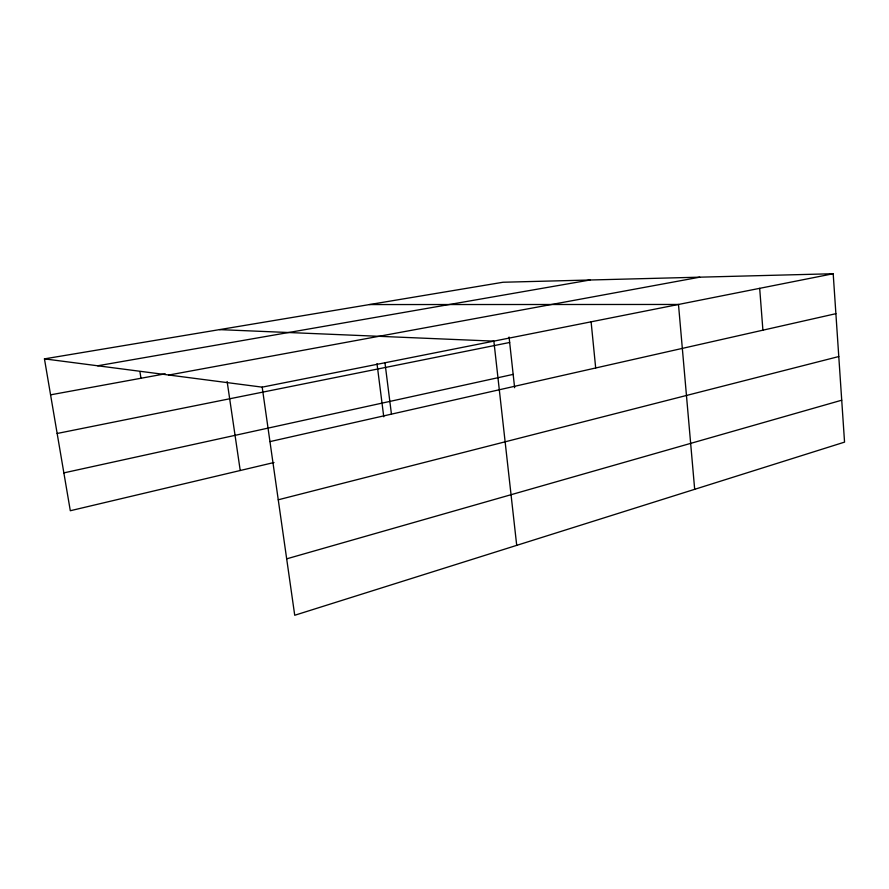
<?xml version="1.0" encoding="UTF-8"?>
<svg xmlns="http://www.w3.org/2000/svg" width="889" height="889" viewBox="0 0 889 889"><rect width="100%" height="100%" fill="white"/><g stroke="black" fill="none" stroke-linecap="round" stroke-linejoin="round"><path stroke-width="1.33" d="M286.68 558.837L841.727 400.206M278.257 499.796L838.783 356.545M274.001 462.513L70.309 510.731L44.45 358.867L503.041 282.246L833.193 273.734L844.55 442.122L294.726 615.266L262.188 387.148L44.45 358.867M269.956 441.611L835.882 313.684M63.864 472.881L513.164 374.38M57.152 433.476L509.664 342.476M262.188 387.148L833.193 273.734M50.573 394.838L165.198 373.813M168.854 375.025L699.743 277.179M97.657 365.779L590.007 280.002M369.468 304.56L678.485 304.46L694.676 489.317M219.505 329.619L493.862 341.132L516.709 545.357M139.917 371.602L140.973 378.258M227.14 381.537L240.23 470.503M384.959 362.756L391.449 414.141M377.003 363.679L383.759 416.808M509.064 337.042L514.631 387.726M591.107 321.818L595.686 367.979M759.684 288.336L762.906 330.186"/></g></svg>
